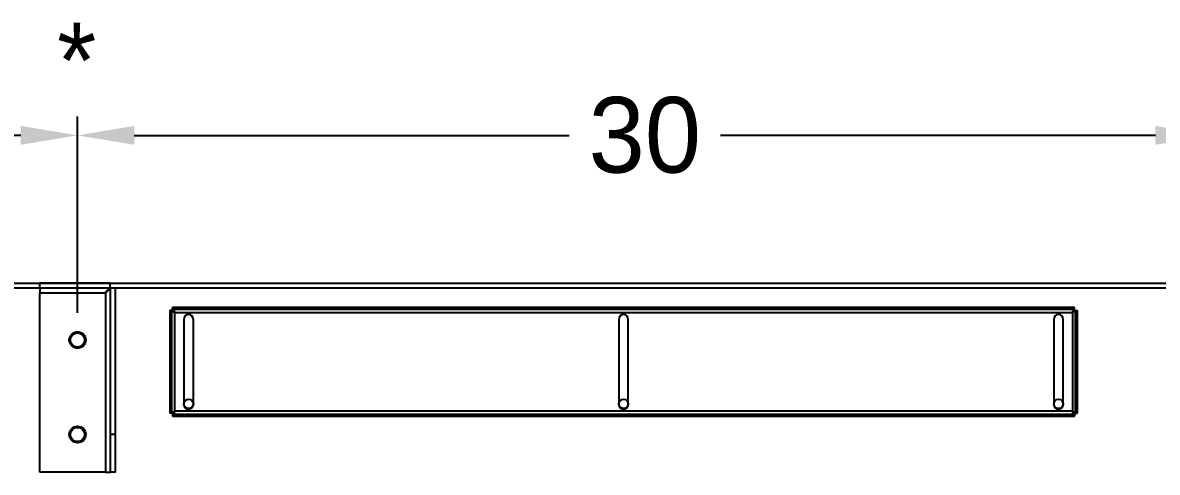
# Model space of a CAD drawing. Header units: inches. Extents: x 1229 to 1453, y -1023 to -720.
# Drawn here: x 1268.29 to 1298.29, y -850.98 to -839.09 of the extents above; entities that cross this region are included whole.
import ezdxf

# ---------------------------------------------------------------- set-up
doc = ezdxf.new("R2010")
doc.units = ezdxf.units.IN
doc.header["$MEASUREMENT"] = 0
doc.header["$PDSIZE"] = -1
doc.dimstyles.new('RAE Solutions', dxfattribs={"dimtxt": 2, "dimasz": 1.5, "dimexe": 0.5, "dimexo": 0.5, "dimgap": 0.5, "dimtad": 0, "dimtih": 1, "dimtoh": 1, "dimdec": 3, "dimrnd": 0.125, "dimzin": 1, "dimdsep": 46, "dimlunit": 5, "dimtxsty": 'Standard', "dimcen": 0.09, "dimadec": 0, "dimazin": 0, "dimtfac": 1, "dimtdec": 3, "dimtofl": 0, "dimtmove": 0, "dimatfit": 3, "dimfxl": 1, "dimtolj": 1, "dimtzin": 1, "dimarcsym": 0})

# ---------------------------------------------------------------- blocks, each defined once
blk = doc.blocks.new('*D270')
at = {"color": 0, "lineweight": -2, "transparency": 16777216}
for p, q in [((1238.674, -846.764), (1238.674, -841.57)), ((1269.736, -846.764), (1269.736, -841.57)), ((1240.174, -842.07), (1252.372, -842.07)), ((1268.236, -842.07), (1256.038, -842.07))]:
    blk.add_line(p, q, dxfattribs=at)
at = {"color": 0, "transparency": 16777216}
for points in [[(1240.174, -841.82), (1240.174, -842.32), (1238.674, -842.07)], [(1268.236, -841.82), (1268.236, -842.32), (1269.736, -842.07)]]:
    blk.add_solid(points, dxfattribs=at)
at = {"layer": 'Defpoints', "color": 0, "transparency": 16777216}
for p in [(1269.736, -842.07), (1238.674, -847.264), (1269.736, -847.264)]:
    blk.add_point(p, dxfattribs=at)
at = {"color": 0, "transparency": 16777216, "insert": (1254.205, -842.07), "char_height": 2, "attachment_point": 5}
blk.add_mtext('\\A1;31', dxfattribs=at)
blk = doc.blocks.new('*D271')
at = {"color": 0, "lineweight": -2, "transparency": 16777216}
for p, q in [((1269.736, -846.764), (1269.736, -841.57)), ((1299.736, -846.764), (1299.736, -841.57)), ((1271.236, -842.07), (1282.736, -842.07)), ((1298.236, -842.07), (1286.736, -842.07))]:
    blk.add_line(p, q, dxfattribs=at)
at = {"color": 0, "transparency": 16777216}
for points in [[(1271.236, -841.82), (1271.236, -842.32), (1269.736, -842.07)], [(1298.236, -841.82), (1298.236, -842.32), (1299.736, -842.07)]]:
    blk.add_solid(points, dxfattribs=at)
at = {"layer": 'Defpoints', "color": 0, "transparency": 16777216}
for p in [(1299.736, -842.07), (1269.736, -847.264), (1299.736, -847.264)]:
    blk.add_point(p, dxfattribs=at)
at = {"color": 0, "transparency": 16777216, "insert": (1284.736, -842.07), "char_height": 2, "attachment_point": 5}
blk.add_mtext('\\A1;30', dxfattribs=at)

msp = doc.modelspace()

# ---------------------------------------------------------------- linework, layer by layer
at = {"color": 18, "linetype": 'Continuous', "lineweight": 25, "true_color": 0x000000}
for p, q in [((1239.6739, -845.9825), (1328.6739, -845.9825)), ((1268.7364, -846.1125), (1268.7364, -845.9825)), ((1270.5993, -845.9825), (1268.7364, -845.9825)), ((1270.5993, -846.1125), (1270.5993, -845.9825)), ((1328.6739, -846.1155), (1239.6739, -846.1155)), ((1268.7364, -846.1125), (1268.7364, -846.2465)), ((1270.4724, -846.2465), (1268.7364, -846.2465)), ((1268.7364, -850.9825), (1268.7364, -846.2465)), ((1270.4724, -846.2465), (1270.4724, -850.9825)), ((1270.6064, -849.9825), (1270.6064, -846.1196)), ((1270.7364, -849.9825), (1270.7364, -846.1196)), ((1272.1739, -846.7017), (1272.1739, -849.421)), ((1272.2239, -846.7017), (1272.1739, -846.7017)), ((1272.2239, -846.7017), (1272.2239, -849.421)), ((1272.2517, -846.6739), (1272.2517, -846.6239)), ((1296.096, -846.6239), (1272.2517, -846.6239)), ((1296.096, -846.6739), (1272.2517, -846.6739)), ((1272.3069, -846.7569), (1296.0409, -846.7569)), ((1272.3069, -849.3659), (1272.3069, -846.7569)), ((1296.0409, -846.7569), (1296.0409, -849.3659)), ((1296.096, -846.6739), (1296.096, -846.6239)), ((1296.1239, -846.7017), (1296.1739, -846.7017)), ((1296.1239, -849.421), (1296.1239, -846.7017)), ((1296.1739, -849.421), (1296.1739, -846.7017)), ((1272.5489, -846.9364), (1272.5489, -849.1864)), ((1272.7989, -849.1864), (1272.7989, -846.9364)), ((1284.0489, -846.9364), (1284.0489, -849.1864)), ((1284.2989, -849.1864), (1284.2989, -846.9364)), ((1295.5489, -846.9364), (1295.5489, -849.1864)), ((1295.7989, -849.1864), (1295.7989, -846.9364)), ((1272.2239, -849.421), (1272.1739, -849.421)), ((1272.2517, -849.4489), (1272.2517, -849.4989)), ((1272.2517, -849.4489), (1296.096, -849.4489)), ((1272.2517, -849.4989), (1296.096, -849.4989)), ((1296.0409, -849.3659), (1272.3069, -849.3659)), ((1296.096, -849.4489), (1296.096, -849.4989)), ((1296.1239, -849.421), (1296.1739, -849.421)), ((1270.7364, -849.9825), (1270.6064, -849.9825)), ((1270.6064, -850.9825), (1270.6064, -849.9825)), ((1270.7364, -850.9825), (1270.7364, -849.9825)), ((1270.4724, -850.9825), (1268.7364, -850.9825)), ((1270.4724, -850.9825), (1270.6064, -850.9825)), ((1270.7364, -850.9825), (1270.6064, -850.9825))]:
    msp.add_line(p, q, dxfattribs=at)
for centre, radius in [((1269.7364, -847.4825), 0.2187), ((1269.7364, -847.4825), 0.1875), ((1272.6739, -849.1737), 0.125), ((1284.1739, -849.1737), 0.125), ((1295.6739, -849.1737), 0.125), ((1269.7364, -849.9825), 0.2187), ((1269.7364, -849.9825), 0.1875)]:
    msp.add_circle(centre, radius, dxfattribs=at)
for centre, start, end in [((1272.6739, -846.9364), 0, 180), ((1284.1739, -846.9364), 0, 180), ((1295.6739, -846.9364), 0, 180), ((1272.6739, -849.1864), 180, 0), ((1284.1739, -849.1864), 180, 0), ((1295.6739, -849.1864), 180, 0)]:
    msp.add_arc(centre, 0.125, start, end, dxfattribs=at)
for points, knots in [([(1270.4724, -846.2465), (1270.4829, -846.229), (1270.5041, -846.1939), (1270.5358, -846.1496), (1270.5676, -846.1186), (1270.5887, -846.1146), (1270.5993, -846.1125)], [0, 0, 0, 0, 0.24999971, 0.50000315, 0.74999934, 1, 1, 1, 1]), ([(1270.6064, -846.1196), (1270.6053, -846.1207), (1270.6031, -846.1228), (1270.5871, -846.1359), (1270.5608, -846.1593), (1270.5221, -846.1979), (1270.4897, -846.2296), (1270.4724, -846.2465)], [0, 0, 0, 0, 0.1511534, 0.3020013, 0.4605091, 0.7119824, 1, 1, 1, 1]), ([(1272.3069, -846.7569), (1272.2967, -846.7526), (1272.2764, -846.744), (1272.25, -846.7311), (1272.2313, -846.7183), (1272.2244, -846.7084), (1272.2239, -846.7029), (1272.2239, -846.7017)], [0, 0, 0, 0, 0.23320412, 0.4664972, 0.69976316, 0.93304216, 1, 1, 1, 1]), ([(1272.2517, -846.6739), (1272.256, -846.6749), (1272.2646, -846.6771), (1272.2774, -846.6939), (1272.2903, -846.7183), (1272.3001, -846.741), (1272.3056, -846.754), (1272.3069, -846.7569)], [0, 0, 0, 0, 0.2332227, 0.4664888, 0.6997676, 0.9330417, 1, 1, 1, 1]), ([(1296.0409, -846.7569), (1296.0451, -846.7467), (1296.0537, -846.7265), (1296.0666, -846.7001), (1296.0795, -846.6813), (1296.0893, -846.6744), (1296.0948, -846.674), (1296.096, -846.6739)], [0, 0, 0, 0, 0.2332176, 0.4664862, 0.6997632, 0.9330417, 1, 1, 1, 1]), ([(1296.1239, -846.7017), (1296.1228, -846.706), (1296.1206, -846.7146), (1296.1038, -846.7274), (1296.0794, -846.7403), (1296.0567, -846.7501), (1296.0438, -846.7556), (1296.0409, -846.7569)], [0, 0, 0, 0, 0.2332229, 0.4664916, 0.6997641, 0.9330449, 1, 1, 1, 1]), ([(1272.2239, -849.421), (1272.2249, -849.4167), (1272.2271, -849.4082), (1272.2439, -849.3953), (1272.2683, -849.3824), (1272.291, -849.3726), (1272.304, -849.3671), (1272.3069, -849.3659)], [0, 0, 0, 0, 0.2332183, 0.4664938, 0.6997772, 0.933042, 1, 1, 1, 1]), ([(1272.3069, -849.3659), (1272.3026, -849.376), (1272.294, -849.3963), (1272.2811, -849.4227), (1272.2682, -849.4414), (1272.2584, -849.4483), (1272.2529, -849.4488), (1272.2517, -849.4489)], [0, 0, 0, 0, 0.2332232, 0.4664909, 0.6997687, 0.9330419, 1, 1, 1, 1]), ([(1296.096, -849.4489), (1296.0917, -849.4478), (1296.0831, -849.4456), (1296.0703, -849.4288), (1296.0574, -849.4045), (1296.0476, -849.3817), (1296.0421, -849.3688), (1296.0409, -849.3659)], [0, 0, 0, 0, 0.2332229, 0.4664903, 0.6997614, 0.9330409, 1, 1, 1, 1]), ([(1296.0409, -849.3659), (1296.051, -849.3702), (1296.0713, -849.3787), (1296.0977, -849.3916), (1296.1164, -849.4045), (1296.1233, -849.4143), (1296.1238, -849.4198), (1296.1239, -849.421)], [0, 0, 0, 0, 0.233225, 0.4664945, 0.6997631, 0.9330447, 1, 1, 1, 1])]:
    msp.add_open_spline(points, degree=3, knots=knots, dxfattribs=at)

# ---------------------------------------------------------------- texts
at = {"color": 18, "true_color": 0x000000, "insert": (1269.715, -840.0902), "char_height": 2, "attachment_point": 5}
msp.add_mtext('\\A1;*', dxfattribs=at)

# ---------------------------------------------------------------- dimensions: what is measured, and where the dimension line sits
at = {"color": 18, "true_color": 0x000000}
for base, p1, p2, picture, middle in [((1269.736354293, -842.0697140617), (1238.673854293, -847.2637972179), (1269.736354293, -847.2637971909), '*D270', (1254.205104293, -842.0697140617)), ((1299.7364, -842.0697), (1269.7364, -847.2638), (1299.7364, -847.2638), '*D271', (1284.7364, -842.0697))]:
    dim = msp.add_linear_dim(base=base, p1=p1, p2=p2, dimstyle='RAE Solutions', dxfattribs=at)
    dim.commit()
    dim.dimension.update_dxf_attribs({"geometry": picture, "text_midpoint": middle})

doc.saveas('drawing.dxf')
